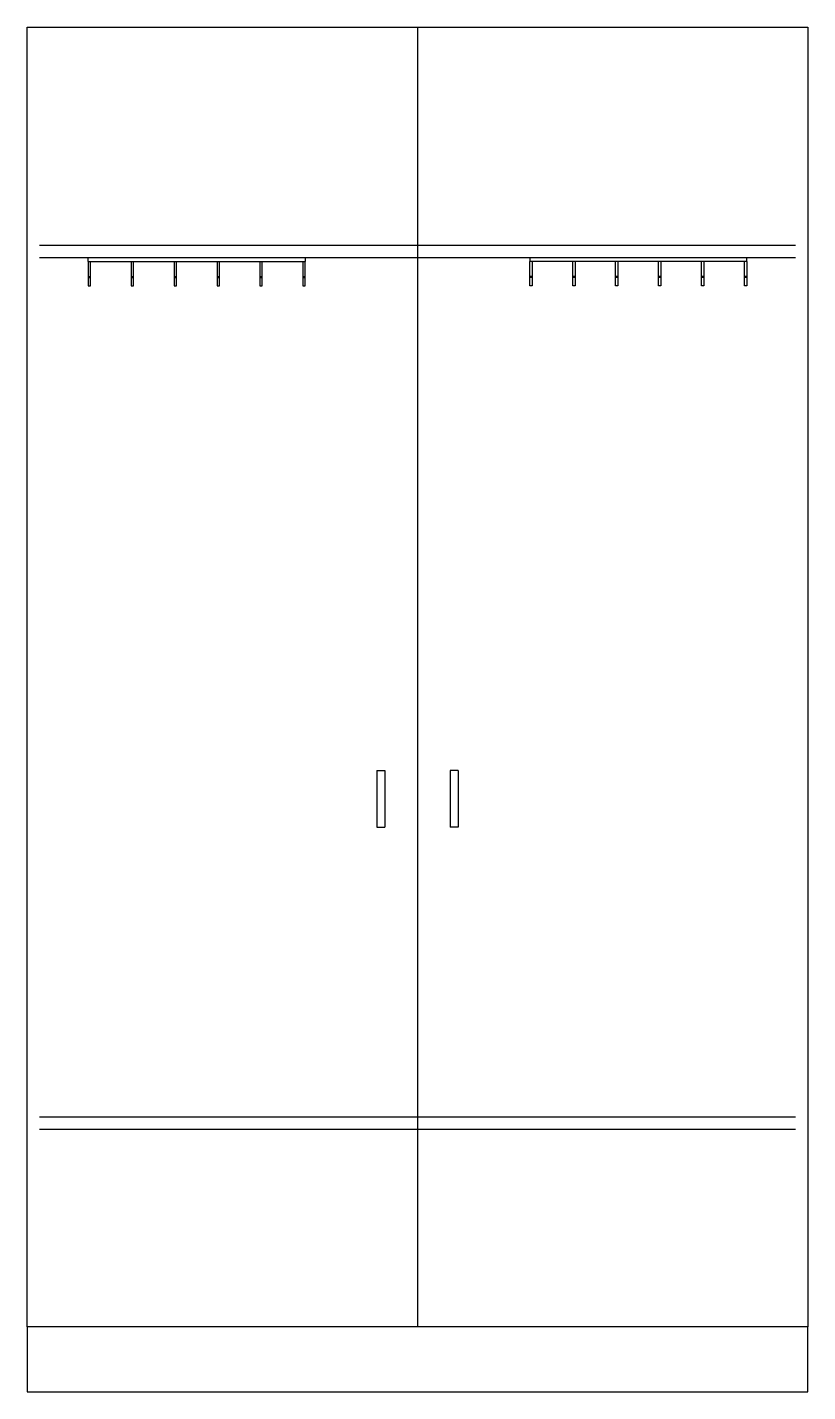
# Model space of a CAD drawing. Extents: x 0 to 48, y 0 to 84.
import ezdxf

# ---------------------------------------------------------------- set-up
doc = ezdxf.new("R2010")
doc.units = 0
doc.header["$LTSCALE"] = 3
doc.linetypes.add('HIDDEN', pattern=[0])
doc.linetypes.add('HIDDEN2', pattern=[0])
doc.layers.get('0').update_dxf_attribs({"linetype": 'CONTINUOUS'})
doc.layers.add('HID', color=7, linetype='HIDDEN')
doc.layers.add('HID2', color=7, linetype='HIDDEN2')

msp = doc.modelspace()

# ---------------------------------------------------------------- linework, layer by layer
at = {"color": 0}
for p, q in [((0, 84), (48, 84)), ((0, 4), (0, 84)), ((24, 84), (24, 4)), ((48, 84), (48, 4)), ((21.5, 38.25), (21.5, 34.75)), ((21.5, 38.25), (22, 38.25)), ((22, 38.25), (22, 34.75)), ((26, 38.25), (26, 34.75)), ((26.5, 38.25), (26, 38.25)), ((26.5, 38.25), (26.5, 34.75)), ((21.5, 34.75), (22, 34.75)), ((26.5, 34.75), (26, 34.75)), ((48, 4), (0, 4)), ((0, 4), (0, 0)), ((48, 0), (48, 4)), ((0, 0), (48, 0))]:
    msp.add_line(p, q, dxfattribs=at)
at = {"layer": 'HID', "color": 0}
for p, q in [((0.75, 70.586), (47.25, 70.586)), ((0.75, 69.836), (47.25, 69.836)), ((0.75, 16.914), (47.25, 16.914)), ((0.75, 16.164), (47.25, 16.164))]:
    msp.add_line(p, q, dxfattribs=at)
at = {"layer": 'HID2', "color": 0}
for p, q in [((3.75, 69.586), (3.75, 69.836)), ((17.094, 69.836), (17.094, 69.586)), ((30.906, 69.836), (30.906, 69.586)), ((44.25, 69.586), (44.25, 69.836)), ((3.75, 69.586), (3.75, 68.086)), ((3.75, 69.586), (3.891, 69.586)), ((3.891, 68.086), (3.891, 69.586)), ((3.891, 69.586), (6.391, 69.586)), ((6.391, 69.586), (6.391, 68.086)), ((6.391, 69.586), (6.531, 69.586)), ((6.531, 68.086), (6.531, 69.586)), ((6.531, 69.586), (9.031, 69.586)), ((9.031, 69.586), (9.031, 68.086)), ((9.031, 69.586), (9.172, 69.586)), ((9.172, 68.086), (9.172, 69.586)), ((9.172, 69.586), (11.672, 69.586)), ((11.672, 69.586), (11.672, 68.086)), ((11.672, 69.586), (11.812, 69.586)), ((11.812, 68.086), (11.812, 69.586)), ((11.812, 69.586), (14.312, 69.586)), ((14.312, 69.586), (14.312, 68.086)), ((14.312, 69.586), (14.453, 69.586)), ((14.453, 68.086), (14.453, 69.586)), ((14.453, 69.586), (16.953, 69.586)), ((16.953, 69.586), (16.953, 68.086)), ((16.953, 69.586), (17.094, 69.586)), ((17.094, 68.086), (17.094, 69.586)), ((30.906, 68.086), (30.906, 69.586)), ((31.047, 69.586), (30.906, 69.586)), ((31.047, 69.586), (31.047, 68.086)), ((33.547, 69.586), (31.047, 69.586)), ((33.547, 68.086), (33.547, 69.586)), ((33.688, 69.586), (33.547, 69.586)), ((33.688, 69.586), (33.688, 68.086)), ((36.188, 69.586), (33.688, 69.586)), ((36.188, 68.086), (36.188, 69.586)), ((36.328, 69.586), (36.188, 69.586)), ((36.328, 69.586), (36.328, 68.086)), ((38.828, 69.586), (36.328, 69.586)), ((38.969, 69.586), (38.828, 69.586)), ((38.828, 68.086), (38.828, 69.586)), ((41.469, 69.586), (38.969, 69.586)), ((38.969, 69.586), (38.969, 68.086)), ((41.609, 69.586), (41.469, 69.586)), ((41.469, 68.086), (41.469, 69.586)), ((44.109, 69.586), (41.609, 69.586)), ((41.609, 69.586), (41.609, 68.086)), ((44.109, 68.086), (44.109, 69.586)), ((44.25, 69.586), (44.109, 69.586)), ((44.25, 69.586), (44.25, 68.086)), ((3.75, 68.648), (3.891, 68.648)), ((3.75, 68.586), (3.891, 68.586)), ((3.75, 68.086), (3.891, 68.086)), ((6.391, 68.648), (6.531, 68.648)), ((6.391, 68.586), (6.531, 68.586)), ((6.391, 68.086), (6.531, 68.086)), ((9.031, 68.648), (9.172, 68.648)), ((9.031, 68.586), (9.172, 68.586)), ((9.031, 68.086), (9.172, 68.086)), ((11.672, 68.648), (11.812, 68.648)), ((11.672, 68.586), (11.812, 68.586)), ((11.672, 68.086), (11.812, 68.086)), ((14.312, 68.648), (14.453, 68.648)), ((14.312, 68.586), (14.453, 68.586)), ((14.312, 68.086), (14.453, 68.086)), ((16.953, 68.648), (17.094, 68.648)), ((16.953, 68.586), (17.094, 68.586)), ((16.953, 68.086), (17.094, 68.086)), ((31.047, 68.648), (30.906, 68.648)), ((31.047, 68.586), (30.906, 68.586)), ((31.047, 68.086), (30.906, 68.086)), ((33.688, 68.648), (33.547, 68.648)), ((33.688, 68.586), (33.547, 68.586)), ((33.688, 68.086), (33.547, 68.086)), ((36.328, 68.648), (36.188, 68.648)), ((36.328, 68.586), (36.188, 68.586)), ((36.328, 68.086), (36.188, 68.086)), ((38.969, 68.648), (38.828, 68.648)), ((38.969, 68.586), (38.828, 68.586)), ((38.969, 68.086), (38.828, 68.086)), ((41.609, 68.648), (41.469, 68.648)), ((41.609, 68.586), (41.469, 68.586)), ((41.609, 68.086), (41.469, 68.086)), ((44.25, 68.648), (44.109, 68.648)), ((44.25, 68.586), (44.109, 68.586)), ((44.25, 68.086), (44.109, 68.086))]:
    msp.add_line(p, q, dxfattribs=at)

doc.saveas('drawing.dxf')
